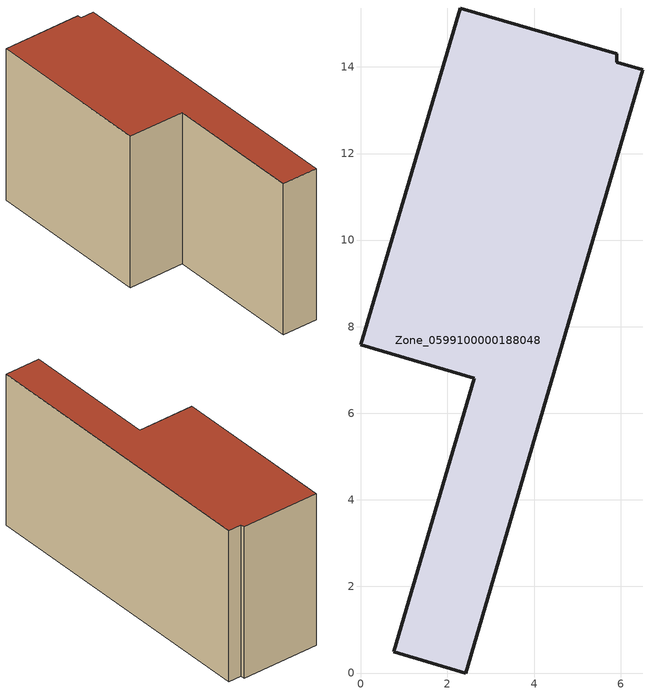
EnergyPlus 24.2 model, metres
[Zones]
Zone_0599100000188048
 floor ground (C_G): 2.62,6.81 0,7.58 2.29,15.36 5.91,14.3 5.91,14.11 6.51,13.93 2.42,0 0.76,0.49 z0
 wall outside (C_F): 0,7.58 2.62,6.81 0.76,0.49 2.42,0 6.51,13.93 5.91,14.11 5.91,14.3 2.29,15.36 0,7.58 z0:7.53
 roof outside (C_R): 6.51,13.93 5.91,14.11 5.91,14.3 2.29,15.36 0,7.58 2.62,6.81 0.76,0.49 2.42,0 z7.53
[BUILDING]
Pand.0599100000188048: North Axis=0; Terrain=City; Loads Convergence Tolerance Value=0.04; Temperature Convergence Tolerance Value=0.4; Solar Distribution=FullExterior; Maximum Number of Warmup Days=25; Minimum Number of Warmup Days=1
[Site:Location]
Rotterdam.The.Hague.AP_ZH_NLD Design_Conditions: Latitude=51.96; Longitude=4.45; Time Zone=1; Elevation=-4.5
[SITE:GROUNDTEMPERATURE:BUILDINGSURFACE]
18, 18, 18, 18, 18, 18, 18, 18, 18, 18, 18, 18
[MATERIAL] Thermal Absorptance=0.9; Solar Absorptance=0.7; Visible Absorptance=0.7
Name | Roughness | Thickness | Conductivity | Density | Specific Heat
G.TI.1946 | MediumSmooth | 0.15 | 1 | 540 | 1210
F.TI.1946 | Rough | 0.3 | 0.857143 | 1920 | 840
R.TI.1946 | MediumRough | 0.2 | 0.1 | 1500 | 1000
[CONSTRUCTION]
C_G: G.TI.1946
C_F: F.TI.1946
C_R: R.TI.1946
[ZONE]
Zone_0599100000188048: Type=1; Multiplier=1; Ceiling Height=Autocalculate; Volume=Autocalculate; Floor Area=autocalculate; Part of Total Floor Area=Yes
[ZONEINFILTRATION:DESIGNFLOWRATE]
Infil_Zone_0599100000188048: Zone or ZoneList or Space or SpaceList=Zone_0599100000188048; Schedule=AlwaysOn; Design Flow Rate Calculation Method=Flow/Area; Flow Rate per Floor Area=0.003; Constant Term Coefficient=1; Temperature Term Coefficient=0; Velocity Term Coefficient=0; Velocity Squared Term Coefficient=0
[HVACTEMPLATE:ZONE:IDEALLOADSAIRSYSTEM]
Zone_0599100000188048: Maximum Heating Supply Air Temperature=50; Minimum Cooling Supply Air Temperature=13; Maximum Heating Supply Air Humidity Ratio=0.0156; Minimum Cooling Supply Air Humidity Ratio=0.0077; Heating Limit=NoLimit; Cooling Limit=NoLimit; Dehumidification Control Type=ConstantSensibleHeatRatio; Cooling Sensible Heat Ratio=0.7; Dehumidification Setpoint=60; Humidification Control Type=None; Humidification Setpoint=30; Outdoor Air Method=None; Outdoor Air Flow Rate per Person=0.00944; Outdoor Air Flow Rate per Zone Floor Area=0; Outdoor Air Flow Rate per Zone=0; Demand Controlled Ventilation Type=None; Outdoor Air Economizer Type=NoEconomizer; Heat Recovery Type=None; Sensible Heat Recovery Effectiveness=0.7; Latent Heat Recovery Effectiveness=0.65
[ZONECONTROL:THERMOSTAT]
ThermostatControl_Zone_0599100000188048: Zone or ZoneList=Zone_0599100000188048; Control Type Schedule=DualSetpointControlType; Control 1=Thermostat_Zone_0599100000188048; Temperature Difference Between Cutout And Setpoint=0
[THERMOSTATSETPOINT:DUALSETPOINT]
Thermostat_Zone_0599100000188048: Heating Setpoint Temperature Schedule=HeatingSetpoint_Zone_0599100000188048; Cooling Setpoint Temperature Schedule=CoolingSetpoint_Zone_0599100000188048
[SCHEDULE:COMPACT]
HeatingSetpoint_Zone_0599100000188048: Through: 12/31, For: AllDays, Until: 24:00, 21
CoolingSetpoint_Zone_0599100000188048: Through: 12/31, For: AllDays, Until: 24:00, 24
DualSetpointControlType: Through: 12/31, For: AllDays, Until: 24:00, 4
AlwaysOn: Through: 12/31, For: AllDays, Until: 24:00, 1
